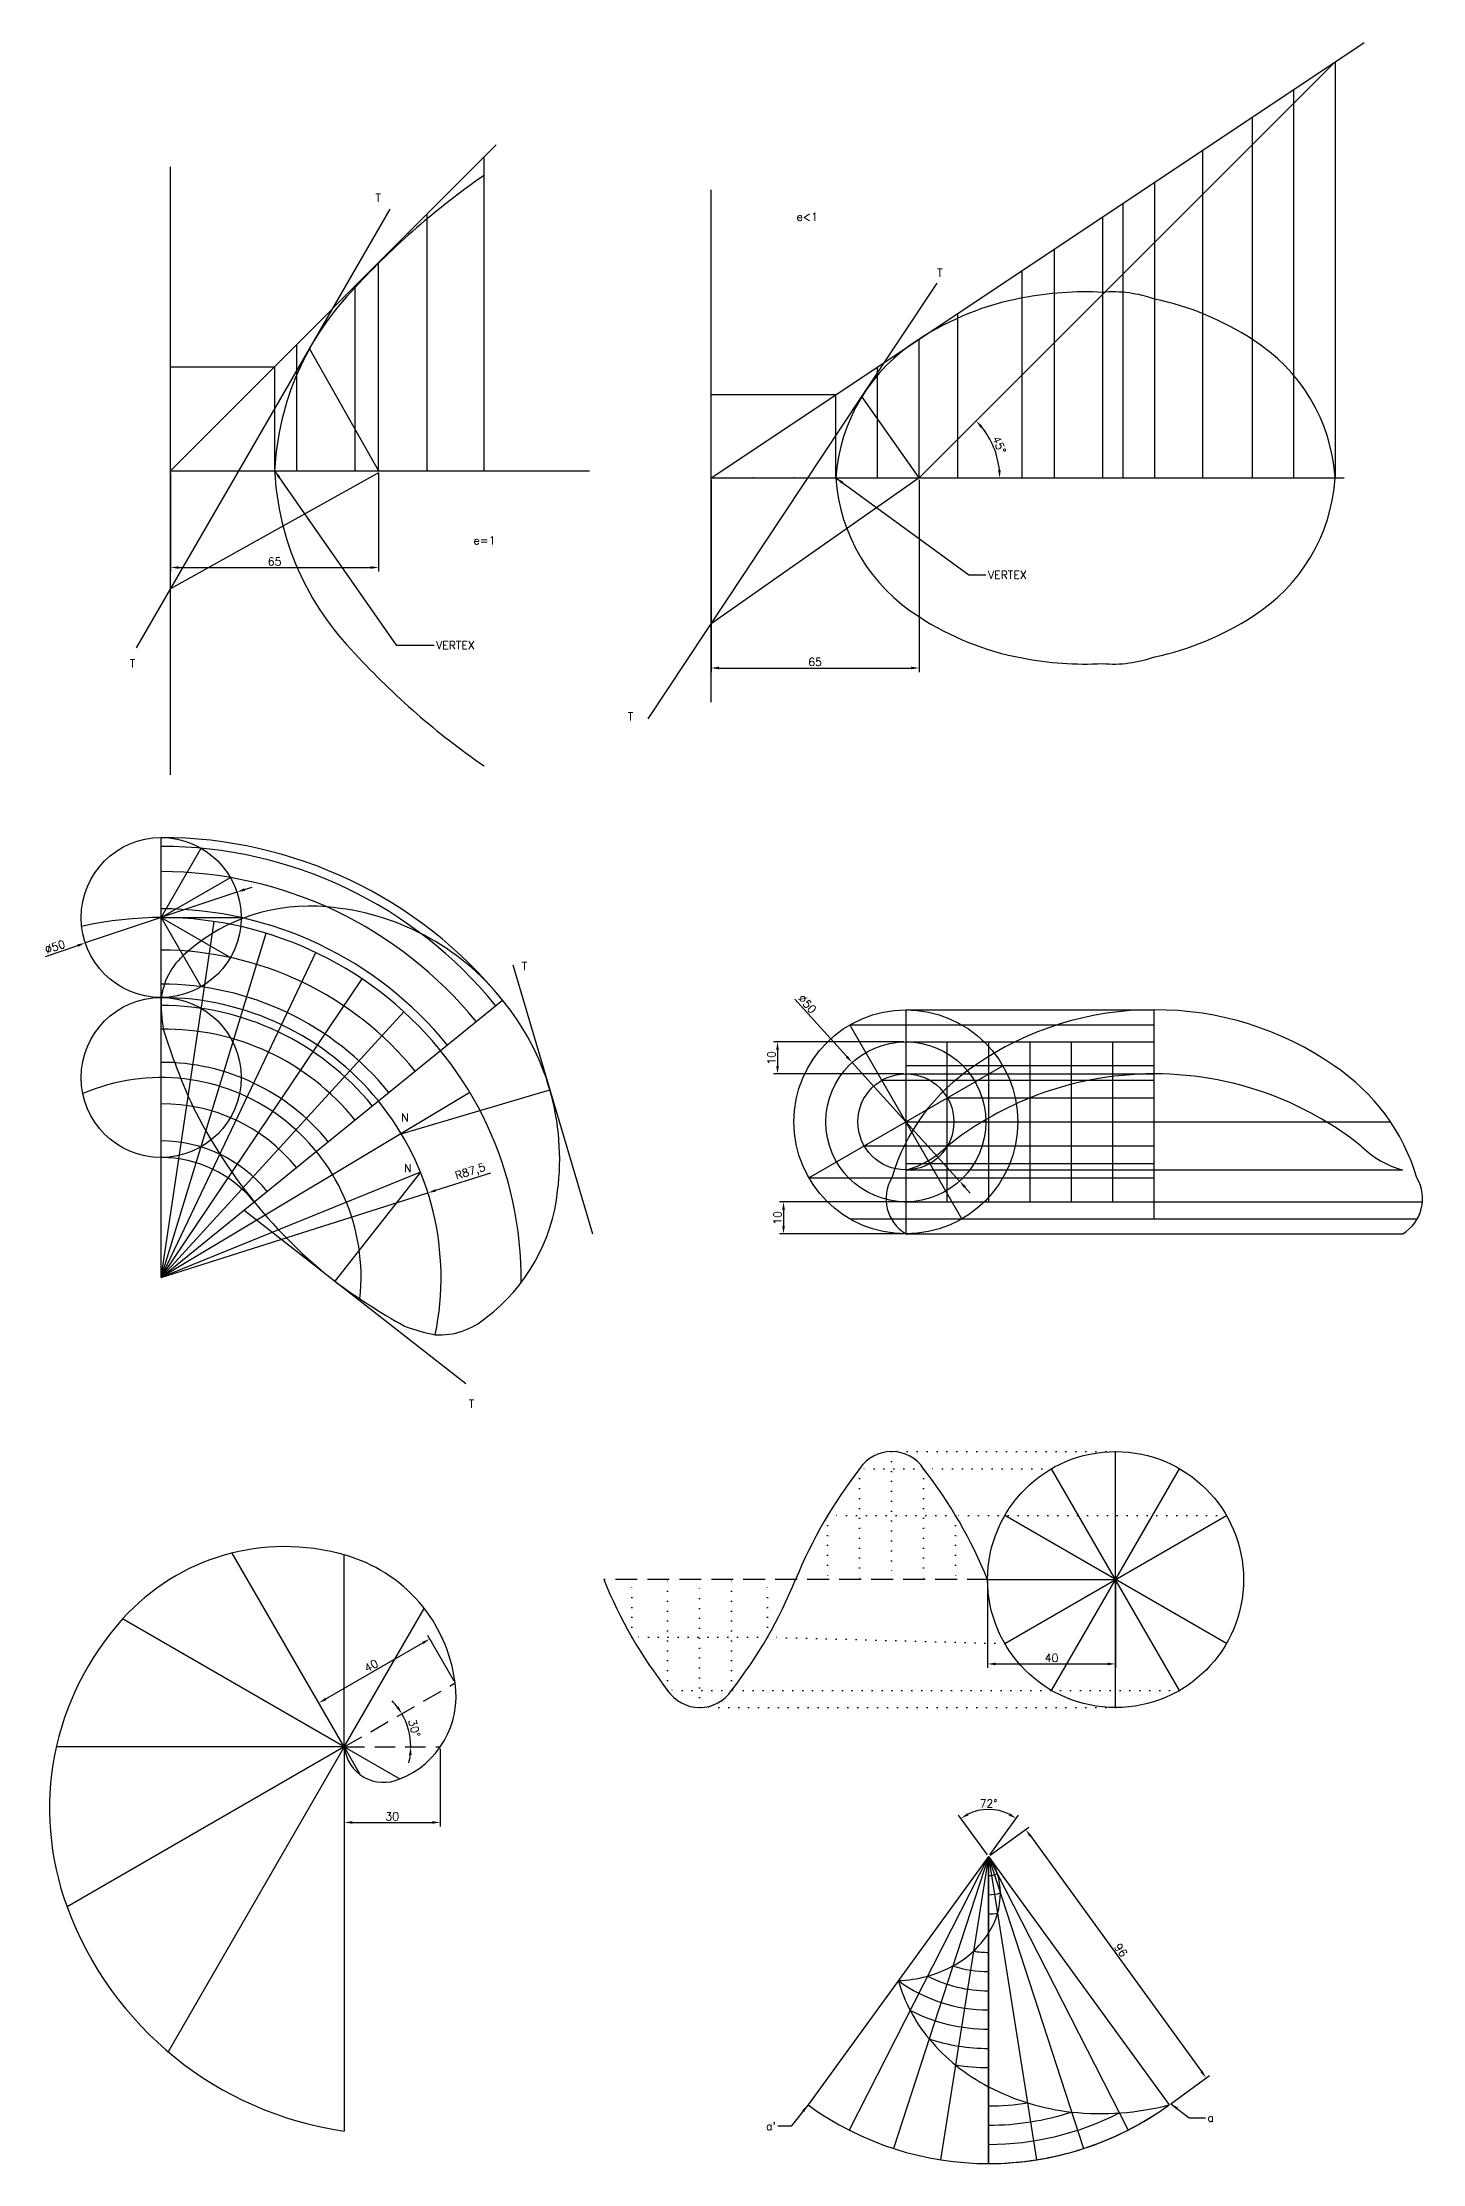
# Model space of a CAD drawing. Header units: millimetres. Extents: x -919 to 730, y 137 to 1021.
# Drawn here: x 298 to 730, y 358 to 1021 of the extents above; entities that cross this region are included whole.
import ezdxf

# ---------------------------------------------------------------- set-up
doc = ezdxf.new("R2010")
doc.units = ezdxf.units.MM
doc.linetypes.add('ACAD_ISO07W100', pattern=[3, 0, -3])
doc.linetypes.add('DASHED2', pattern=[9.525, 6.35, -3.175])
doc.styles.get("Standard").update_dxf_attribs({"font": 'txt.shx'})
doc.dimstyles.new('ISO-25', dxfattribs={"dimtxt": 2.5, "dimasz": 2.5, "dimexe": 1.25, "dimexo": 0.625, "dimtad": 1, "dimtxsty": 'Standard', "dimcen": 2.5, "dimadec": 0, "dimazin": 0, "dimtfac": 1, "dimtmove": 0, "dimatfit": 3, "dimfxl": 0, "dimarcsym": 0})

# ---------------------------------------------------------------- blocks, each defined once
blk = doc.blocks.new('*D328')
at = {"color": 0, "lineweight": -2}
for p, q in [((361.65, 756.27), (364.02, 757.07)), ((359.28, 755.48), (311.87, 739.58)), ((299.45, 735.41), (309.5, 738.78))]:
    blk.add_line(p, q, dxfattribs=at)
at = {"color": 0}
for points in [[(361.51, 756.67), (361.78, 755.88), (359.28, 755.48)], [(309.37, 739.18), (309.63, 738.39), (311.87, 739.58)]]:
    blk.add_solid(points, dxfattribs=at)
at = {"layer": 'Defpoints', "color": 0}
for p in [(359.28, 755.48), (311.87, 739.58)]:
    blk.add_point(p, dxfattribs=at)
at = {"color": 0, "insert": (302.41, 738.38), "char_height": 2.5, "attachment_point": 5, "rotation": 18.54276}
blk.add_mtext('∅50', dxfattribs=at)
blk = doc.blocks.new('*D329')
at = {"color": 0, "lineweight": -2}
for p, q in [((438.48, 667.69), (421.36, 662.25)), ((335.57, 635.03), (418.97, 661.5))]:
    blk.add_line(p, q, dxfattribs=at)
at = {"color": 0}
blk.add_solid([(421.23, 662.65), (421.48, 661.86), (418.97, 661.5)], dxfattribs=at)
at = {"layer": 'Defpoints', "color": 0}
for p in [(418.97, 661.5), (335.57, 635.03)]:
    blk.add_point(p, dxfattribs=at)
at = {"color": 0, "insert": (432.29, 667.91), "char_height": 2.5, "attachment_point": 5, "rotation": 17.60778}
blk.add_mtext('R87,5', dxfattribs=at)
blk = doc.blocks.new('*D347')
at = {"color": 0, "lineweight": -2}
for p, q in [((567.72, 658.68), (528.86, 658.68)), ((530.11, 656.18), (530.11, 651.18)), ((567.72, 648.68), (528.86, 648.68))]:
    blk.add_line(p, q, dxfattribs=at)
at = {"color": 0}
for points in [[(529.69, 656.18), (530.52, 656.18), (530.11, 658.68)], [(529.69, 651.18), (530.52, 651.18), (530.11, 648.68)]]:
    blk.add_solid(points, dxfattribs=at)
at = {"layer": 'Defpoints', "color": 0}
for p in [(568.34, 658.68), (530.11, 648.68), (568.34, 648.68)]:
    blk.add_point(p, dxfattribs=at)
at = {"color": 0, "insert": (528.23, 653.68), "char_height": 2.5, "attachment_point": 5, "rotation": 90}
blk.add_mtext('10', dxfattribs=at)
blk = doc.blocks.new('*D348')
at = {"color": 0, "lineweight": -2}
for p, q in [((533.6, 722.04), (549.88, 704.06)), ((585.13, 665.15), (551.56, 702.21)), ((586.8, 663.3), (588.48, 661.45))]:
    blk.add_line(p, q, dxfattribs=at)
at = {"color": 0}
for points in [[(550.19, 704.34), (549.57, 703.78), (551.56, 702.21)], [(587.11, 663.58), (586.5, 663.02), (585.13, 665.15)]]:
    blk.add_solid(points, dxfattribs=at)
at = {"layer": 'Defpoints', "color": 0}
for p in [(551.56, 702.21), (585.13, 665.15)]:
    blk.add_point(p, dxfattribs=at)
at = {"color": 0, "insert": (537.51, 720.52), "char_height": 2.5, "attachment_point": 5, "rotation": 312.17096}
blk.add_mtext('∅50', dxfattribs=at)
blk = doc.blocks.new('*D349')
at = {"color": 0, "lineweight": -2}
for p, q in [((567.72, 708.68), (526.98, 708.68)), ((528.23, 706.18), (528.23, 701.18)), ((567.72, 698.68), (526.98, 698.68))]:
    blk.add_line(p, q, dxfattribs=at)
at = {"color": 0}
for points in [[(527.81, 706.18), (528.64, 706.18), (528.23, 708.68)], [(527.81, 701.18), (528.64, 701.18), (528.23, 698.68)]]:
    blk.add_solid(points, dxfattribs=at)
at = {"layer": 'Defpoints', "color": 0}
for p in [(568.34, 708.68), (528.23, 698.68), (568.34, 698.68)]:
    blk.add_point(p, dxfattribs=at)
at = {"color": 0, "insert": (526.35, 703.68), "char_height": 2.5, "attachment_point": 5, "rotation": 90}
blk.add_mtext('10', dxfattribs=at)
blk = doc.blocks.new('*D366')
at = {"color": 0, "lineweight": -2}
for p, q in [((338.55, 886.55), (338.55, 855.67)), ((403.55, 886.55), (403.55, 855.67)), ((341.05, 856.92), (401.05, 856.92))]:
    blk.add_line(p, q, dxfattribs=at)
at = {"color": 0}
for points in [[(341.05, 857.34), (341.05, 856.51), (338.55, 856.92)], [(401.05, 857.34), (401.05, 856.51), (403.55, 856.92)]]:
    blk.add_solid(points, dxfattribs=at)
at = {"layer": 'Defpoints', "color": 0}
for p in [(338.55, 887.17), (403.55, 887.17), (403.55, 856.92)]:
    blk.add_point(p, dxfattribs=at)
at = {"color": 0, "insert": (371.05, 858.8), "char_height": 2.5, "attachment_point": 5}
blk.add_mtext('65', dxfattribs=at)
blk = doc.blocks.new('*D367')
at = {"color": 0, "lineweight": -2}
for p, q in [((507.47, 884.27), (507.47, 824.26)), ((572.47, 884.27), (572.47, 824.26)), ((509.97, 825.51), (569.97, 825.51))]:
    blk.add_line(p, q, dxfattribs=at)
at = {"color": 0}
for points in [[(509.97, 825.93), (509.97, 825.09), (507.47, 825.51)], [(569.97, 825.93), (569.97, 825.09), (572.47, 825.51)]]:
    blk.add_solid(points, dxfattribs=at)
at = {"layer": 'Defpoints', "color": 0}
for p in [(507.47, 884.89), (572.47, 884.89), (572.47, 825.51)]:
    blk.add_point(p, dxfattribs=at)
at = {"color": 0, "insert": (539.97, 827.39), "char_height": 2.5, "attachment_point": 5}
blk.add_mtext('65', dxfattribs=at)
blk = doc.blocks.new('*D368')
at = {"color": 0, "lineweight": -2}
blk.add_arc((572.47, 884.89), 25.22, 5.68171, 39.31829, dxfattribs=at)
at = {"color": 0}
for points in [[(591.67, 900.59), (592.29, 901.15), (590.3, 902.72)], [(597.98, 887.41), (597.15, 887.37), (597.69, 884.89)]]:
    blk.add_solid(points, dxfattribs=at)
at = {"layer": 'Defpoints', "color": 0}
for p in [(702.53, 1014.95), (596.83, 891.42), (572.47, 884.89), (572.47, 884.89), (705.37, 884.89)]:
    blk.add_point(p, dxfattribs=at)
at = {"color": 0, "insert": (597.5, 895.26), "char_height": 2.5, "attachment_point": 5, "rotation": 292.5}
blk.add_mtext('45°', dxfattribs=at)
blk = doc.blocks.new('*D375')
at = {"color": 0, "lineweight": -2}
for p, q in [((593.83, 454.66), (584.84, 467.03)), ((594.56, 454.66), (603.55, 467.03))]:
    blk.add_line(p, q, dxfattribs=at)
blk.add_arc((594.19, 454.16), 14.66, 63.7831, 116.2169, dxfattribs=at)
at = {"color": 0}
for points in [[(587.93, 466.95), (587.5, 467.66), (585.58, 466.02)], [(600.89, 467.66), (600.46, 466.95), (602.81, 466.02)]]:
    blk.add_solid(points, dxfattribs=at)
at = {"layer": 'Defpoints', "color": 0}
for p in [(597.24, 468.5), (594.19, 454.16), (594.19, 454.16), (537.77, 376.49), (650.62, 376.49)]:
    blk.add_point(p, dxfattribs=at)
at = {"color": 0, "insert": (594.19, 470.69), "char_height": 2.5, "attachment_point": 5}
blk.add_mtext('72°', dxfattribs=at)
blk = doc.blocks.new('*D376')
at = {"color": 0, "lineweight": -2}
for p, q in [((594.7, 454.52), (606.8, 463.31)), ((607.25, 460.56), (660.74, 386.93)), ((651.13, 376.86), (663.22, 385.65))]:
    blk.add_line(p, q, dxfattribs=at)
at = {"color": 0}
for points in [[(607.59, 460.8), (606.92, 460.31), (605.79, 462.58)], [(661.08, 387.18), (660.41, 386.69), (662.21, 384.91)]]:
    blk.add_solid(points, dxfattribs=at)
at = {"layer": 'Defpoints', "color": 0}
for p in [(594.19, 454.16), (662.21, 384.91), (650.62, 376.49)]:
    blk.add_point(p, dxfattribs=at)
at = {"color": 0, "insert": (635.52, 424.85), "char_height": 2.5, "attachment_point": 5, "rotation": 306}
blk.add_mtext('96', dxfattribs=at)
blk = doc.blocks.new('*D379')
at = {"color": 0, "lineweight": -2}
for p, q in [((593.89, 540.04), (593.89, 513.04)), ((633.89, 540.04), (633.89, 513.04)), ((596.39, 514.29), (631.39, 514.29))]:
    blk.add_line(p, q, dxfattribs=at)
at = {"color": 0}
for points in [[(596.39, 514.71), (596.39, 513.88), (593.89, 514.29)], [(631.39, 514.71), (631.39, 513.88), (633.89, 514.29)]]:
    blk.add_solid(points, dxfattribs=at)
at = {"layer": 'Defpoints', "color": 0}
for p in [(593.89, 540.66), (633.89, 540.66), (633.89, 514.29)]:
    blk.add_point(p, dxfattribs=at)
at = {"color": 0, "insert": (613.89, 516.17), "char_height": 2.5, "attachment_point": 5}
blk.add_mtext('40', dxfattribs=at)
blk = doc.blocks.new('*D384')
at = {"color": 0, "lineweight": -2}
for p, q in [((387.04, 503.34), (417.36, 520.84)), ((427.15, 508.88), (418.9, 523.17)), ((392.51, 488.88), (384.25, 503.17))]:
    blk.add_line(p, q, dxfattribs=at)
at = {"color": 0}
for points in [[(417.15, 521.2), (417.56, 520.48), (419.52, 522.09)], [(386.84, 503.7), (387.25, 502.98), (384.88, 502.09)]]:
    blk.add_solid(points, dxfattribs=at)
at = {"layer": 'Defpoints', "color": 0}
for p in [(419.52, 522.09), (427.46, 508.34), (392.82, 488.34)]:
    blk.add_point(p, dxfattribs=at)
at = {"color": 0, "insert": (401.26, 513.71), "char_height": 2.5, "attachment_point": 5, "rotation": 30}
blk.add_mtext('40', dxfattribs=at)
blk = doc.blocks.new('*D385')
at = {"color": 0, "lineweight": -2}
for p, q in [((392.82, 487.71), (392.82, 463.51)), ((422.82, 487.71), (422.82, 463.51)), ((395.32, 464.76), (420.32, 464.76))]:
    blk.add_line(p, q, dxfattribs=at)
at = {"color": 0}
for points in [[(395.32, 465.18), (395.32, 464.34), (392.82, 464.76)], [(420.32, 465.18), (420.32, 464.34), (422.82, 464.76)]]:
    blk.add_solid(points, dxfattribs=at)
at = {"layer": 'Defpoints', "color": 0}
for p in [(392.82, 488.34), (422.82, 488.34), (422.82, 464.76)]:
    blk.add_point(p, dxfattribs=at)
at = {"color": 0, "insert": (407.82, 466.63), "char_height": 2.5, "attachment_point": 5}
blk.add_mtext('30', dxfattribs=at)
blk = doc.blocks.new('*D386')
at = {"color": 0, "lineweight": -2}
for start, end in [(36.89615, 43.79229), (0, 30), (346.20771, 353.10385)]:
    blk.add_arc((392.82, 488.34), 20.78, start, end, dxfattribs=at)
at = {"color": 0}
for points in [[(409.79, 501.04), (409.09, 500.58), (410.82, 498.73)], [(413.04, 485.87), (413.87, 485.82), (413.6, 488.34)]]:
    blk.add_solid(points, dxfattribs=at)
at = {"layer": 'Defpoints', "color": 0}
for p in [(427.46, 508.34), (413.29, 491.94), (392.82, 488.34), (392.82, 488.34), (422.82, 488.34)]:
    blk.add_point(p, dxfattribs=at)
at = {"color": 0, "insert": (414.71, 494.2), "char_height": 2.5, "attachment_point": 5, "rotation": 285}
blk.add_mtext('30°', dxfattribs=at)

msp = doc.modelspace()

# ---------------------------------------------------------------- linework, layer by layer
at = {"color": 4}
for p, q in [((546.471, 910.894), (711.611, 1021.003)), ((702.526, 1014.946), (702.526, 884.891)), ((689.626, 884.891), (689.626, 1006.345)), ((676.634, 884.891), (676.634, 997.682)), ((338.545, 887.174), (440.325, 988.953)), ((436.502, 887.174), (436.502, 985.131)), ((661.109, 884.891), (661.109, 987.331)), ((646.111, 884.891), (646.111, 977.33)), ((636.258, 884.891), (636.258, 970.761)), ((418.699, 887.174), (418.699, 967.327)), ((629.863, 884.891), (629.863, 966.497)), ((614.752, 884.891), (614.752, 956.422)), ((403.545, 887.174), (403.545, 952.174)), ((604.686, 884.891), (604.686, 949.71)), ((396.254, 887.174), (396.254, 944.883)), ((584.547, 884.891), (584.547, 936.282)), ((572.471, 884.891), (572.471, 928.23)), ((377.953, 887.174), (377.953, 926.582)), ((338.545, 919.674), (371.045, 919.674)), ((371.045, 919.674), (371.045, 887.174)), ((559.471, 884.896), (559.471, 919.562)), ((507.471, 884.891), (546.471, 910.894)), ((546.471, 910.894), (507.471, 910.894)), ((546.471, 884.894), (546.471, 910.894)), ((338.545, 887.174), (371.045, 887.174)), ((371.045, 887.174), (403.545, 887.174)), ((403.545, 887.174), (469.458, 887.174)), ((572.471, 884.891), (705.369, 884.891)), ((335.573, 635.029), (335.573, 772.529)), ((335.573, 747.529), (348.073, 769.18)), ((335.573, 747.529), (357.224, 760.029)), ((335.573, 747.529), (360.573, 747.529)), ((335.573, 747.529), (348.073, 725.878)), ((335.573, 747.529), (357.224, 735.029)), ((348.479, 721.572), (352.166, 746.299)), ((361.102, 718.722), (368.396, 742.634)), ((373.167, 714.041), (383.908, 736.616)), ((384.409, 707.633), (398.363, 728.376)), ((335.573, 635.029), (348.479, 721.572)), ((335.573, 635.029), (361.102, 718.722)), ((394.584, 699.636), (411.444, 718.095)), ((403.467, 690.225), (442.264, 721.766)), ((568.342, 718.683), (568.342, 648.683)), ((568.342, 718.683), (645.988, 718.683)), ((645.988, 653.372), (645.988, 718.683)), ((335.573, 635.029), (373.167, 714.041)), ((585.842, 653.372), (550.842, 713.994)), ((550.842, 713.994), (645.988, 713.994)), ((335.573, 635.029), (384.409, 707.633)), ((568.342, 708.683), (645.988, 708.683)), ((581.283, 658.683), (581.283, 708.683)), ((594.224, 658.683), (594.224, 708.683)), ((607.165, 658.683), (607.165, 708.683)), ((620.106, 658.683), (620.106, 708.683)), ((633.047, 658.683), (633.047, 708.683)), ((335.573, 635.029), (394.584, 699.636)), ((538.031, 666.183), (598.653, 701.183)), ((645.988, 701.183), (568.342, 701.183)), ((335.573, 635.029), (403.467, 690.225)), ((568.342, 683.683), (593.342, 683.683)), ((538.031, 666.183), (645.988, 666.183)), ((550.842, 653.372), (728.193, 653.372)), ((568.342, 648.683), (723.634, 648.683)), ((633.893, 500.661), (633.893, 580.661)), ((613.893, 506.02), (653.893, 575.302)), ((653.893, 506.02), (613.893, 575.302)), ((668.534, 520.661), (599.252, 560.661)), ((599.252, 520.661), (668.534, 560.661)), ((392.819, 488.336), (357.819, 548.957)), ((392.819, 488.336), (392.819, 548.336)), ((392.819, 488.336), (417.819, 531.637)), ((392.819, 488.336), (323.537, 528.336)), ((392.819, 488.336), (302.819, 488.336)), ((392.819, 488.336), (306.216, 438.336)), ((392.819, 488.336), (337.819, 393.073)), ((392.819, 488.336), (392.819, 368.336)), ((392.819, 488.336), (410.139, 478.336)), ((392.819, 488.336), (397.819, 479.675)), ((594.195, 454.157), (550.611, 368.62)), ((594.195, 454.157), (564.529, 362.855)), ((594.195, 454.157), (579.177, 359.339)), ((594.195, 454.157), (637.778, 368.62)), ((594.195, 406.157), (594.195, 454.157)), ((594.195, 454.157), (609.212, 359.339)), ((594.195, 454.157), (623.86, 362.855)), ((594.195, 454.157), (594.195, 430.157)), ((594.195, 442.157), (594.195, 454.157)), ((594.195, 430.157), (594.195, 442.157)), ((594.195, 430.157), (594.195, 406.157)), ((594.195, 418.157), (594.195, 430.157)), ((594.195, 406.157), (594.195, 418.157)), ((594.195, 358.157), (594.195, 406.157)), ((594.195, 394.157), (594.195, 406.157)), ((594.195, 406.157), (594.195, 382.157)), ((594.195, 382.157), (594.195, 394.157)), ((594.195, 370.157), (594.195, 382.157)), ((594.195, 382.157), (594.195, 358.157)), ((594.195, 358.157), (594.195, 370.157))]:
    msp.add_line(p, q, dxfattribs=at)
at = {"color": 1}
for p, q in [((572.471, 884.891), (702.526, 1014.946)), ((381.915, 925.257), (403.545, 887.174)), ((572.471, 884.891), (554.609, 910.34)), ((403.545, 886.549), (338.545, 850.255)), ((572.471, 884.891), (507.471, 839.269)), ((560.842, 696.673), (645.988, 696.673)), ((568.342, 698.683), (645.988, 698.683)), ((432.083, 692.841), (335.573, 635.029)), ((410.636, 679.994), (457.067, 693.719)), ((581.333, 691.183), (645.988, 691.183)), ((593.342, 683.683), (719.811, 683.683)), ((555.352, 676.183), (645.988, 676.183)), ((568.342, 670.693), (645.988, 670.693)), ((416.617, 668.015), (335.573, 635.029)), ((416.617, 668.015), (389.908, 633.867)), ((568.342, 668.683), (723.634, 668.683))]:
    msp.add_line(p, q, dxfattribs=at)
at = {"color": 5}
for p, q in [((338.545, 792.174), (338.545, 982.174)), ((507.471, 814.889), (507.471, 974.889)), ((338.545, 887.174), (403.545, 887.174)), ((507.471, 884.891), (572.471, 884.891)), ((567.717, 658.683), (729.806, 658.683)), ((593.893, 540.661), (633.893, 540.661)), ((594.195, 454.157), (537.767, 376.491)), ((594.195, 454.157), (650.622, 376.491)), ((594.195, 454.157), (594.195, 358.157))]:
    msp.add_line(p, q, dxfattribs=at)
for p, q in [((381.915, 925.257), (407.126, 968.856)), ((554.609, 910.34), (578.125, 945.795)), ((327.896, 831.838), (381.915, 925.257)), ((487.782, 809.584), (554.609, 910.34)), ((445.534, 732.735), (470.38, 648.683)), ((361.483, 656.093), (430.78, 601.907))]:
    msp.add_line(p, q)
at = {"color": 1, "linetype": 'ACAD_ISO07W100'}
for p, q in [((633.893, 580.661), (563.893, 580.661)), ((563.893, 580.661), (563.893, 540.661)), ((573.893, 575.302), (553.893, 575.302)), ((553.893, 575.302), (553.893, 540.661)), ((613.893, 575.302), (573.893, 575.302)), ((573.893, 575.302), (573.893, 540.661)), ((583.893, 560.661), (543.893, 560.661)), ((543.893, 560.661), (543.893, 540.661)), ((668.534, 560.661), (583.893, 560.661)), ((583.893, 560.661), (583.893, 540.661)), ((482.717, 522.662), (482.717, 540.661)), ((493.893, 506.02), (493.893, 540.661)), ((503.893, 500.661), (503.893, 540.661)), ((513.893, 506.02), (513.893, 540.661)), ((525.069, 522.662), (525.069, 540.661)), ((525.069, 522.662), (482.717, 522.662)), ((599.252, 520.661), (525.069, 522.662)), ((513.893, 506.02), (493.893, 506.02)), ((653.893, 506.02), (513.893, 506.02)), ((633.893, 500.661), (503.893, 500.661))]:
    msp.add_line(p, q, dxfattribs=at)
at = {"color": 1, "linetype": 'DASHED2'}
for p, q in [((483.893, 540.661), (473.893, 540.661)), ((493.893, 540.661), (483.893, 540.661)), ((503.893, 540.661), (493.893, 540.661)), ((513.893, 540.661), (503.893, 540.661)), ((523.893, 540.661), (513.893, 540.661)), ((533.893, 540.661), (523.893, 540.661)), ((543.893, 540.661), (533.893, 540.661)), ((553.893, 540.661), (543.893, 540.661)), ((563.893, 540.661), (553.893, 540.661)), ((573.893, 540.661), (563.893, 540.661)), ((583.893, 540.661), (573.893, 540.661)), ((593.893, 540.661), (583.893, 540.661))]:
    msp.add_line(p, q, dxfattribs=at)
at = {"color": 5, "linetype": 'DASHED2'}
for q in [(427.46, 508.336), (422.819, 488.336)]:
    msp.add_line((392.819, 488.336), q, dxfattribs=at)
at = {"color": 5}
for centre in [(335.573, 747.529), (335.573, 697.529), (568.342, 683.683)]:
    msp.add_circle(centre, 25, dxfattribs=at)
at = {"color": 4}
for centre, radius in [((568.342, 683.683), 35), ((568.342, 683.683), 15), ((633.893, 540.661), 40)]:
    msp.add_circle(centre, radius, dxfattribs=at)
for centre, radius, start, end in [((570.77, 784.379), 236.789, 124.543811, 137.477345), ((458.701, 882.748), 87.768, 135.357745, 177.109254), ((624.48, 839.411), 103.635, 87.02265, 101.011005), ((633.06, 904.393), 38.645, 70.26328, 94.745945), ((620.736, 854.424), 88.186, 100.486234, 123.182376), ((628.112, 853.962), 88.652, 56.815924, 78.286105), ((601.598, 881.287), 55.245, 121.819043, 176.256298), ((647.486, 881.333), 55.155, 3.698555, 58.097351), ((458.701, 891.6), 87.768, 182.890746, 224.642255), ((601.598, 888.502), 55.245, 183.743702, 238.180957), ((647.486, 888.456), 55.155, 301.902649, 356.301445), ((620.736, 915.365), 88.186, 236.817624, 259.513766), ((628.112, 915.827), 88.652, 281.713895, 303.184076), ((570.77, 989.969), 236.789, 222.522655, 235.456189), ((624.48, 930.378), 103.635, 258.988995, 272.97735), ((633.06, 865.396), 38.645, 265.254055, 289.73672), ((381.748, 693.68), 57.428, 84.377181, 131.041044), ((381.24, 672.886), 78.187, 38.694534, 85.499892), ((357.677, 719.302), 22.338, 127.623799, 171.694625), ((389.959, 721.306), 54.4, 178.712245, 189.194067), ((381.956, 672.006), 78.187, 352.720993, 39.526351), ((645.384, 621.655), 97.029, 89.64316, 124.952923), ((646.592, 621.655), 97.029, 55.047073, 90.356836), ((527.759, 772.222), 200.563, 197.289412, 204.673949), ((625.022, 648.063), 63.739, 123.551043, 163.484371), ((645.841, 595.21), 103.473, 89.918862, 111.949144), ((646.134, 595.21), 103.473, 68.050851, 90.081134), ((666.954, 648.063), 63.739, 16.515624, 56.448953), ((646.304, 594.413), 104.404, 112.046225, 128.519669), ((645.672, 594.413), 104.404, 51.480327, 67.953771), ((485.97, 757.721), 156.595, 206.236034, 219.230448), ((335.573, 635.029), 37.5, 39.110443, 90), ((561.452, 695.707), 27.889, 284.302888, 315.321633), ((730.524, 695.707), 27.889, 224.678362, 255.697108), ((574.946, 659.665), 12.815, 149.426522, 238.978425), ((717.029, 659.665), 12.815, 301.021571, 30.573474), ((486.384, 757.212), 156.595, 218.990438, 231.984851), ((402.416, 668.258), 57.428, 307.179842, 353.843705), ((509.11, 795.161), 200.563, 233.546936, 240.931474), ((431.136, 670.657), 54.4, 249.026819, 259.508641), ((422.584, 639.464), 22.338, 266.526261, 310.597086), ((563.893, 568.652), 12.01, 33.626429, 146.373571), ((670.854, 484.681), 147.96, 142.231479, 157.768521), ((456.931, 484.681), 147.96, 22.231479, 37.768521), ((374.152, 482.997), 67.952, 74.056052, 138.148175), ((380.243, 502.445), 47.583, 7.111872, 74.674917), ((610.854, 596.642), 147.96, 202.231479, 217.768521), ((396.931, 596.642), 147.96, 322.231479, 337.768521), ((388.978, 469.075), 88.286, 137.837517, 200.375693), ((400.059, 504.156), 27.718, 291.32628, 8.67372), ((503.893, 512.671), 12.01, 213.626429, 326.373571), ((405.139, 489.675), 12.393, 186.206023, 293.793977), ((578.259, 442.67), 19.644, 0.215459, 35.784541), ((408.09, 475.8), 108.544, 200.191179, 261.91227), ((574.624, 442.762), 23.278, 327.214282, 359.955948), ((568.942, 446.433), 30.044, 298.050689, 327.196342), ((564.636, 454.404), 39.103, 271.97142, 298.127257), ((613.691, 428.956), 49.619, 195.946462, 219.952069), ((622.442, 436.196), 60.977, 219.886985, 242.40332), ((627.951, 446.58), 72.732, 242.346499, 263.844295), ((629.314, 458.611), 84.839, 263.800195, 284.545723)]:
    msp.add_arc(centre, radius, start, end)
for centre, radius, start, end in [((335.573, 635.029), 137.5, 39.110443, 90), ((335.573, 635.029), 134.732, 39.110443, 90), ((335.573, 635.029), 126.861, 39.110443, 90), ((335.573, 635.029), 115.244, 39.110443, 90), ((335.573, 635.029), 102.317, 39.110443, 90), ((335.573, 635.029), 91.705, 39.110443, 90), ((335.573, 635.029), 85.055, 39.110443, 90), ((337.001, 636.745), 75.873, 38.785256, 91.078421), ((335.75, 635.249), 67.038, 39.059671, 90.151148), ((336.197, 635.788), 53.524, 38.901238, 90.667839), ((335.573, 635.029), 42.678, 39.110443, 90), ((594.195, 454.157), 96, 234, 306), ((594.195, 454.157), 96, 270, 306), ((594.195, 454.157), 96, 288, 306), ((594.195, 454.157), 96, 270, 288)]:
    msp.add_arc(centre, radius, start, end, dxfattribs=at)
at = {"color": 1}
for centre, radius, start, end in [((335.573, 635.029), 112.5, 359.175039, 102.75874), ((335.573, 635.029), 62.5, 353.889069, 113.073918), ((594.195, 454.157), 6, 270, 297), ((594.195, 454.157), 12, 270, 288), ((594.195, 454.157), 18, 270, 279), ((594.195, 454.157), 30, 261, 270), ((594.195, 454.157), 36, 252, 270), ((594.195, 454.157), 48, 234, 270), ((594.195, 454.157), 42, 243, 270), ((594.195, 454.157), 54, 243.000008, 270.000005), ((594.195, 454.157), 60, 252.000002, 270.000001), ((594.195, 454.157), 66, 261.000005, 270.000004), ((594.203, 454.145), 77.988, 269.993892, 278.995294), ((594.195, 454.157), 84, 270, 288), ((594.195, 454.157), 90, 270, 297)]:
    msp.add_arc(centre, radius, start, end, dxfattribs=at)
at = {"color": 5}
msp.add_arc((335.573, 635.029), 87.5, 348.220885, 90, dxfattribs=at)
at = {"color": 4}
for p in [(520.471, 884.891), (533.471, 884.893), (546.471, 884.894), (559.471, 884.896)]:
    msp.add_point(p, dxfattribs=at)

# ---------------------------------------------------------------- texts
at = {"char_height": 2.5, "attachment_point": 1}
for s, insert, width in [('T', (402.528, 973.659), 12.8613), ('T', (578.125, 950.213), 9.8124), ('T', (325.758, 828.141), 8.00139), ('T', (481.427, 811.643), 24.3393), ('T', (448.258, 733.541), 18.5607), ('N', (410.636, 686.319), 27.0575), ('N', (411.508, 670.515), 73.87107), ('T', (431.714, 596.824), 16.5433)]:
    msp.add_mtext(s, dxfattribs=dict(at, insert=insert, width=width))
at = {"color": 5, "char_height": 2.5}
for s, insert, width, attachment_point in [('e<1', (534.191, 967.764), 46.463, 1), ('e=1', (433.221, 866.62), 32.34365, 1), ('a', (662.592, 373.747), 4, 1), ("a'", (527.75, 368.583), 10, 9)]:
    msp.add_mtext(s, dxfattribs=dict(at, insert=insert, width=width, attachment_point=attachment_point))
at = {"char_height": 2.5, "attachment_point": 1}
for insert in [(594.003, 855.835), (421.495, 833.86)]:
    msp.add_mtext('VERTEX', dxfattribs=dict(at, insert=insert))

# ---------------------------------------------------------------- dimensions: what is measured, and where the dimension line sits
at = {"color": 1}
dim = msp.add_angular_dim_2l(base=(596.832, 891.418), line1=((572.471, 884.891), (702.526, 1014.946)), line2=((572.471, 884.891), (705.369, 884.891)), dimstyle='ISO-25', dxfattribs=at)
dim.commit()
dim.dimension.update_dxf_attribs({"geometry": '*D368', "text_midpoint": (597.504, 895.26)})
at = {"color": 5}
for p1, p2, distance, picture, middle in [((338.545, 887.174), (403.545, 887.174), -30.251, '*D366', (371.045, 858.798)), ((507.471, 884.891), (572.471, 884.891), -59.38, '*D367', (539.971, 827.386)), ((568.342, 708.683), (568.342, 698.683), -40.116, '*D349', (526.351, 703.683)), ((568.342, 658.683), (568.342, 648.683), -38.237, '*D347', (528.23, 653.683)), ((593.893, 540.661), (633.893, 540.661), -26.367, '*D379', (613.893, 516.169)), ((392.819, 488.336), (427.46, 508.336), 15.878, '*D384', (401.263, 513.71)), ((392.819, 488.336), (422.819, 488.336), -23.576, '*D385', (407.819, 466.634)), ((594.195, 454.157), (650.622, 376.491), 14.327, '*D376', (635.516, 424.847))]:
    dim = msp.add_aligned_dim(p1=p1, p2=p2, distance=distance, dimstyle='ISO-25', dxfattribs=at)
    dim.commit()
    dim.dimension.update_dxf_attribs({"geometry": picture, "text_midpoint": middle})
for p1, p2, picture, middle in [((359.276, 755.479), (311.871, 739.579), '*D328', (303.002, 736.604)), ((585.126, 665.154), (551.559, 702.212), '*D348', (536.117, 719.258))]:
    dim = msp.add_diameter_dim_2p(p1=p1, p2=p2, dimstyle='ISO-25', dxfattribs=at)
    dim.commit()
    dim.dimension.update_dxf_attribs({"geometry": picture, "text_midpoint": middle, "dimtype": 163})
dim = msp.add_radius_dim(center=(335.573, 635.029), mpoint=(418.974, 661.498), dimstyle='ISO-25', dxfattribs=at)
dim.commit()
dim.dimension.update_dxf_attribs({"geometry": '*D329', "text_midpoint": (432.918, 665.923), "dimtype": 164})
for base, line1, line2, picture, middle in [((413.286, 491.945), ((392.819, 488.336), (427.46, 508.336)), ((392.819, 488.336), (422.819, 488.336)), '*D386', (414.705, 494.2)), ((597.242, 468.496), ((594.195, 454.157), (650.622, 376.491)), ((594.195, 454.157), (537.767, 376.491)), '*D375', (594.195, 470.691))]:
    dim = msp.add_angular_dim_2l(base=base, line1=line1, line2=line2, dimstyle='ISO-25', dxfattribs=at)
    dim.commit()
    dim.dimension.update_dxf_attribs({"geometry": picture, "text_midpoint": middle})

# ---------------------------------------------------------------- leaders
at = {"annotation_type": 0, "has_hookline": 1, "hookline_direction": 0, "text_width": 15}
for points in [[(371.045, 887.174), (409.055, 832.61), (420.87, 832.61)], [(546.471, 884.891), (588.007, 854.585), (593.378, 854.585)]]:
    msp.add_leader(points, dimstyle='ISO-25', override={"dimgap": 0.625, "dimtad": 0}, dxfattribs=at)
at = {"color": 5, "annotation_type": 0, "has_hookline": 1}
for points, hookline_direction, text_width in [([(537.767, 376.491), (532.522, 369.833), (528.375, 369.833)], 1, 2.917), ([(651.128, 376.859), (656.931, 372.497), (661.967, 372.497)], 0, 1.667)]:
    msp.add_leader(points, dimstyle='ISO-25', override={"dimgap": 0.625, "dimtad": 0}, dxfattribs=dict(at, hookline_direction=hookline_direction, text_width=text_width))

doc.saveas('drawing.dxf')
